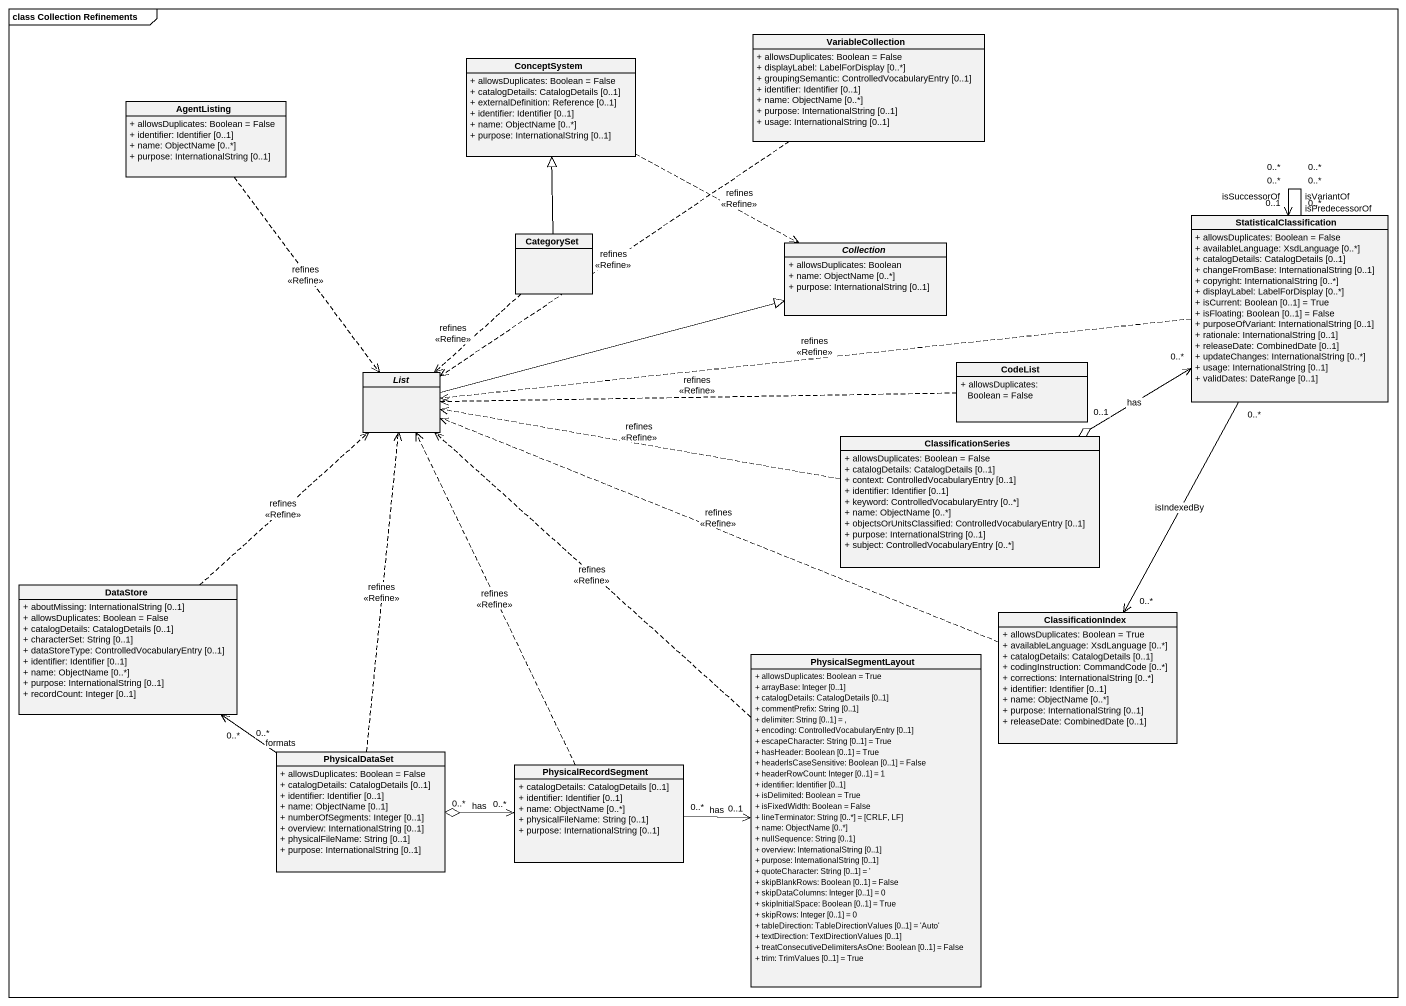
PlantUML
@startuml
mainframe class Collection Refinements
hide circle
hide empty members
skinparam classAttributeIconSize 0
class ConceptSystem {
  + allowsDuplicates: Boolean = False
  + catalogDetails: CatalogDetails [0..1]
  + externalDefinition: Reference [0..1]
  + identifier: Identifier [0..1]
  + name: ObjectName [0..*]
  + purpose: InternationalString [0..1]
}
class VariableCollection {
  + allowsDuplicates: Boolean = False
  + displayLabel: LabelForDisplay [0..*]
  + groupingSemantic: ControlledVocabularyEntry [0..1]
  + identifier: Identifier [0..1]
  + name: ObjectName [0..*]
  + purpose: InternationalString [0..1]
  + usage: InternationalString [0..1]
}
class AgentListing {
  + allowsDuplicates: Boolean = False
  + identifier: Identifier [0..1]
  + name: ObjectName [0..*]
  + purpose: InternationalString [0..1]
}
class StatisticalClassification {
  + allowsDuplicates: Boolean = False
  + availableLanguage: XsdLanguage [0..*]
  + catalogDetails: CatalogDetails [0..1]
  + changeFromBase: InternationalString [0..1]
  + copyright: InternationalString [0..*]
  + displayLabel: LabelForDisplay [0..*]
  + isCurrent: Boolean [0..1] = True
  + isFloating: Boolean [0..1] = False
  + purposeOfVariant: InternationalString [0..1]
  + rationale: InternationalString [0..1]
  + releaseDate: CombinedDate [0..1]
  + updateChanges: InternationalString [0..*]
  + usage: InternationalString [0..1]
  + validDates: DateRange [0..1]
}
class CategorySet
abstract class Collection {
  + allowsDuplicates: Boolean
  + name: ObjectName [0..*]
  + purpose: InternationalString [0..1]
}
class CodeList {
  + allowsDuplicates: Boolean = False
}
abstract class List
class ClassificationSeries {
  + allowsDuplicates: Boolean = False
  + catalogDetails: CatalogDetails [0..1]
  + context: ControlledVocabularyEntry [0..1]
  + identifier: Identifier [0..1]
  + keyword: ControlledVocabularyEntry [0..*]
  + name: ObjectName [0..*]
  + objectsOrUnitsClassified: ControlledVocabularyEntry [0..1]
  + purpose: InternationalString [0..1]
  + subject: ControlledVocabularyEntry [0..*]
}
class DataStore {
  + aboutMissing: InternationalString [0..1]
  + allowsDuplicates: Boolean = False
  + catalogDetails: CatalogDetails [0..1]
  + characterSet: String [0..1]
  + dataStoreType: ControlledVocabularyEntry [0..1]
  + identifier: Identifier [0..1]
  + name: ObjectName [0..*]
  + purpose: InternationalString [0..1]
  + recordCount: Integer [0..1]
}
class ClassificationIndex {
  + allowsDuplicates: Boolean = True
  + availableLanguage: XsdLanguage [0..*]
  + catalogDetails: CatalogDetails [0..1]
  + codingInstruction: CommandCode [0..*]
  + corrections: InternationalString [0..*]
  + identifier: Identifier [0..1]
  + name: ObjectName [0..*]
  + purpose: InternationalString [0..1]
  + releaseDate: CombinedDate [0..1]
}
class PhysicalSegmentLayout {
  + allowsDuplicates: Boolean = True
  + arrayBase: Integer [0..1]
  + catalogDetails: CatalogDetails [0..1]
  + commentPrefix: String [0..1]
  + delimiter: String [0..1] = ,
  + encoding: ControlledVocabularyEntry [0..1]
  + escapeCharacter: String [0..1] = True
  + hasHeader: Boolean [0..1] = True
  + headerIsCaseSensitive: Boolean [0..1] = False
  + headerRowCount: Integer [0..1] = 1
  + identifier: Identifier [0..1]
  + isDelimited: Boolean = True
  + isFixedWidth: Boolean = False
  + lineTerminator: String [0..*] = [CRLF, LF]
  + name: ObjectName [0..*]
  + nullSequence: String [0..1]
  + overview: InternationalString [0..1]
  + purpose: InternationalString [0..1]
  + quoteCharacter: String [0..1] = '
  + skipBlankRows: Boolean [0..1] = False
  + skipDataColumns: Integer [0..1] = 0
  + skipInitialSpace: Boolean [0..1] = True
  + skipRows: Integer [0..1] = 0
  + tableDirection: TableDirectionValues [0..1] = 'Auto'
  + textDirection: TextDirectionValues [0..1]
  + treatConsecutiveDelimitersAsOne: Boolean [0..1] = False
  + trim: TrimValues [0..1] = True
}
class PhysicalDataSet {
  + allowsDuplicates: Boolean = False
  + catalogDetails: CatalogDetails [0..1]
  + identifier: Identifier [0..1]
  + name: ObjectName [0..1]
  + numberOfSegments: Integer [0..1]
  + overview: InternationalString [0..1]
  + physicalFileName: String [0..1]
  + purpose: InternationalString [0..1]
}
class PhysicalRecordSegment {
  + catalogDetails: CatalogDetails [0..1]
  + identifier: Identifier [0..1]
  + name: ObjectName [0..*]
  + physicalFileName: String [0..1]
  + purpose: InternationalString [0..1]
}
ConceptSystem .right.> Collection : refines\n<<Refine>>
VariableCollection ..> List : refines\n<<Refine>>
AgentListing ..> List : refines\n<<Refine>>
StatisticalClassification "0..*" --> "0..1" StatisticalClassification : isVariantOf
StatisticalClassification "0..*" --> "0..*" StatisticalClassification : isSuccessorOf
StatisticalClassification "0..*" --> "0..*" StatisticalClassification : isPredecessorOf
StatisticalClassification .left.> List : refines\n<<Refine>>
StatisticalClassification "0..*" <--o "0..1" ClassificationSeries : has
StatisticalClassification "0..*" --> "0..*" ClassificationIndex : isIndexedBy
CategorySet -up-|> ConceptSystem
CategorySet ..> List : refines\n<<Refine>>
CodeList .left.> List : refines\n<<Refine>>
List -right-|> Collection
ClassificationSeries .left.> List : refines\n<<Refine>>
DataStore .up.> List : refines\n<<Refine>>
ClassificationIndex .left.> List : refines\n<<Refine>>
PhysicalSegmentLayout .up.> List : refines\n<<Refine>>
PhysicalDataSet .up.> List : refines\n<<Refine>>
PhysicalDataSet "0..*" -up-> "0..*" DataStore : formats
PhysicalRecordSegment .up.> List : refines\n<<Refine>>
PhysicalRecordSegment "0..*" -right-> "0..1" PhysicalSegmentLayout : has
PhysicalRecordSegment "0..*" <-left-o "0..*" PhysicalDataSet : has
@enduml
